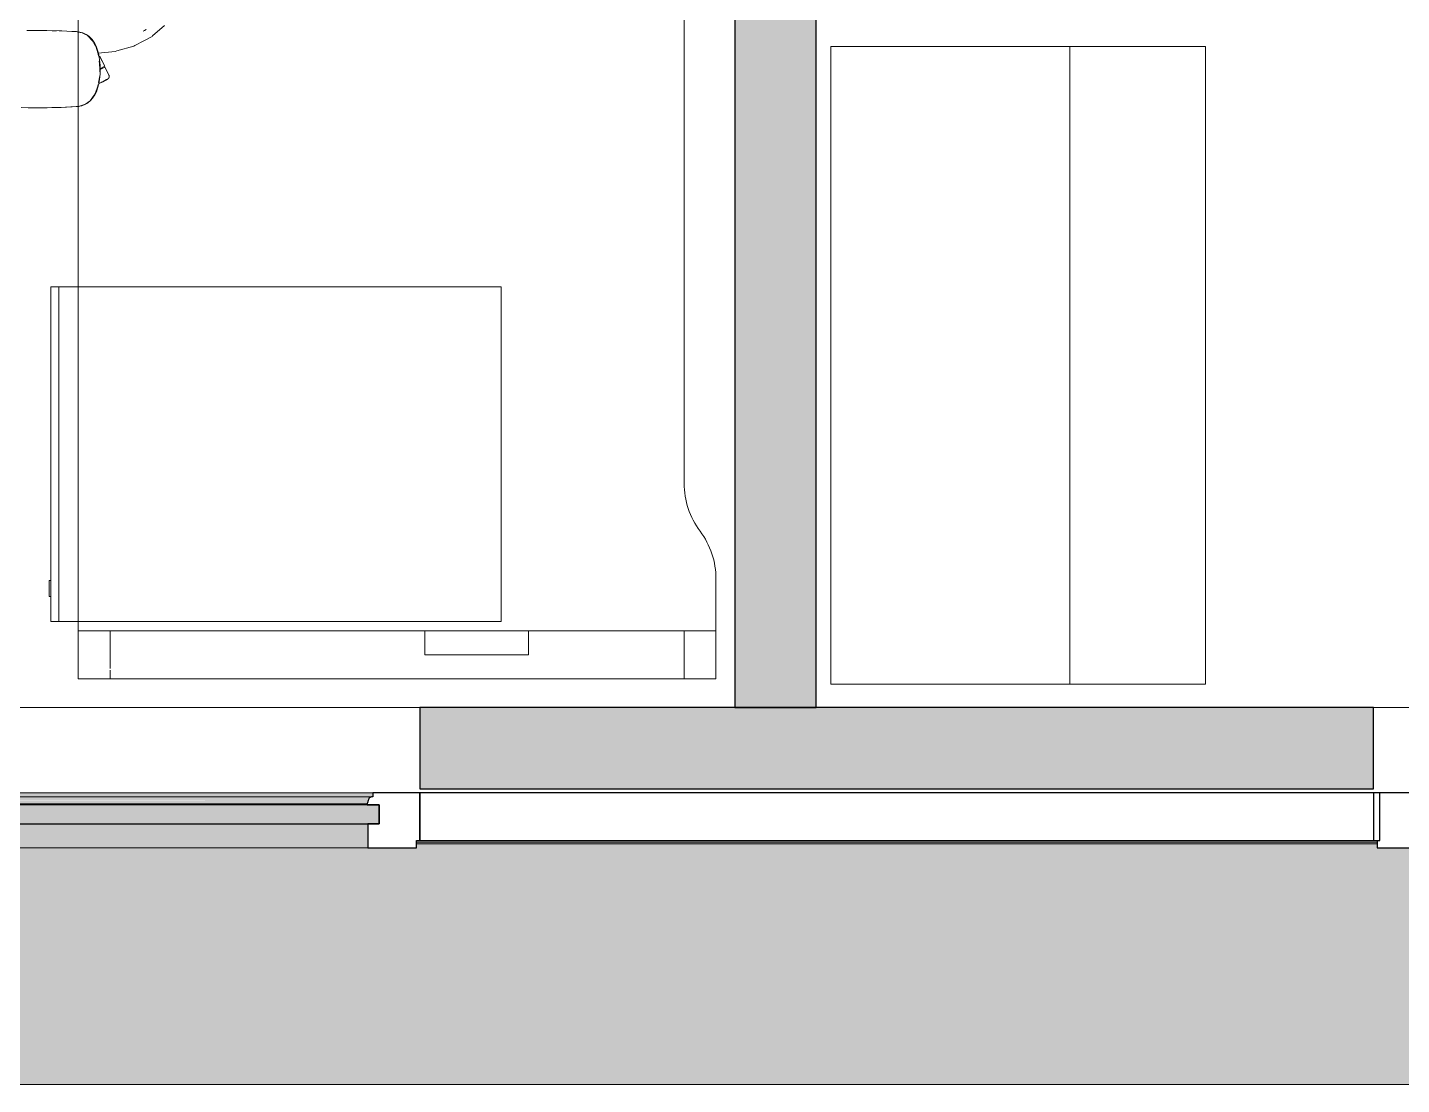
# Model space of a CAD drawing. Header units: millimetres. Extents: x 155927 to 326028, y -36033 to 97293.
# Drawn here: x 169288 to 171011, y 8897 to 10222 of the extents above; entities that cross this region are included whole.
import ezdxf

# ---------------------------------------------------------------- set-up
doc = ezdxf.new("R2010")
doc.units = ezdxf.units.MM
doc.header["$MEASUREMENT"] = 0
for name, color, linetype, lineweight in [('A-GLAZ', 7, 'CONTINUOUS', 9), ('A-WALL-PATT', 7, 'CONTINUOUS', 9), ('G-IMPT', 8, 'CONTINUOUS', 9), ('I-FURN', 8, 'CONTINUOUS', 9), ('I-WALL', 7, 'CONTINUOUS', 9)]:
    doc.layers.add(name, color=color, linetype=linetype, lineweight=lineweight)

msp = doc.modelspace()

# ---------------------------------------------------------------- hatches: boundary and pattern name
at = {"layer": 'A-GLAZ'}
for points in [[(169717.8, 9257.5), (169720.6, 9257.5), (169720.6, 9262.5), (168439, 9262.5), (168439, 9257.5), (169716.8, 9257.5)], [(169714.8, 9252.6), (169716.6, 9256.2), (169716.8, 9257.5), (168441.9, 9257), (168444.6, 9253.9), (168445.3, 9252.6), (169714.4, 9252.6)], [(169728.6, 9223.6), (169728.6, 9247.5), (168431.1, 9247.5), (168431.1, 9223.6), (169611.7, 9223.6)], [(169611.7, 9248.6), (169713.4, 9248.6), (169714.6, 9252.6), (168445, 9251.5), (168446.3, 9248.6), (169005.2, 9248.6)], [(169713.4, 9247.5), (169713.4, 9248.6), (169611.7, 9247.5)], [(169714.6, 9193.6), (169714.6, 9223.6), (168445, 9223.6), (168445, 9193.6), (169611.7, 9193.6)], [(177667.8, 8896.6), (177667.8, 8933.6), (177567.8, 8933.6), (177567.8, 9198.3), (177563.5, 9198.3), (177563.5, 9193.6), (176172.2, 9193.6), (176172.2, 9198.3), (174967.5, 9198.3), (174967.5, 9193.6), (173576.2, 9193.6), (173576.2, 9198.3), (172371.5, 9198.3), (172371.5, 9193.6), (170980.2, 9193.6), (170980.2, 9198.3), (169775.5, 9198.3), (169775.5, 9193.6), (168384.2, 9193.6), (168384.2, 9198.3), (167179.5, 9198.3), (167179.5, 9193.6), (165788.2, 9193.6), (165788.2, 9198.3), (165783.8, 9198.3), (165783.8, 8896.6), (177567.8, 8896.6)]]:
    msp.add_hatch(color=256, dxfattribs=at).paths.add_polyline_path(points, flags=0)
h = msp.add_hatch(color=256, dxfattribs=at)
h.paths.add_polyline_path([(177567.8, 9198.3), (177567.8, 9200.4), (177563.5, 9200.4), (177563.5, 9198.3)], flags=0)
h.paths.add_polyline_path([(176172.2, 9198.3), (176172.2, 9200.4), (174967.5, 9200.4), (174967.5, 9198.3), (176167.8, 9198.3)], flags=0)
h.paths.add_polyline_path([(173566.5, 9198.3), (173576.2, 9198.3), (173576.2, 9200.4), (172371.5, 9200.4), (172371.5, 9198.3), (172381.2, 9198.3)], flags=0)
h.paths.add_polyline_path([(170980.2, 9198.3), (170980.2, 9200.4), (169775.5, 9200.4), (169775.5, 9198.3), (170970.5, 9198.3)], flags=0)
h.paths.add_polyline_path([(168384.2, 9198.3), (168384.2, 9200.4), (167179.5, 9200.4), (167179.5, 9198.3), (168374.5, 9198.3)], flags=0)
h.paths.add_polyline_path([(165788.2, 9198.3), (165788.2, 9200.4), (165783.8, 9200.4), (165783.8, 9198.3)], flags=0)
at = {"layer": 'A-WALL-PATT'}
for points in [[(170218.3, 9369.6), (170276.8, 9369.6), (170276.8, 13505.6), (170174.8, 13505.6), (170174.8, 9369.6)], [(169881.8, 9267.6), (169881.8, 9369.6), (169779.8, 9369.6), (169779.8, 9267.6)], [(170873.8, 9267.6), (170873.8, 9369.6), (169881.8, 9369.6), (169881.8, 9267.6), (170824.9, 9267.6)], [(170975.8, 9267.6), (170975.8, 9369.6), (170873.8, 9369.6), (170873.8, 9267.6)]]:
    msp.add_hatch(color=256, dxfattribs=at).paths.add_polyline_path(points, flags=0)

# ---------------------------------------------------------------- linework, layer by layer
at = {"layer": 'A-GLAZ'}
for p, q in [((169720.6, 9262.5), (168439, 9262.5)), ((168440.6, 9257.5), (169719.1, 9257.5)), ((169719.1, 9257.5), (169720.6, 9257.5)), ((168446.3, 9248.6), (169713.4, 9248.6)), ((168445, 9193.6), (169714.6, 9193.6)), ((169775.5, 9200.4), (170980.2, 9200.4)), ((169775.5, 9198.3), (170980.2, 9198.3)), ((165783.8, 8896.6), (177667.8, 8896.6))]:
    msp.add_line(p, q, dxfattribs=at)
at = {"layer": 'A-GLAZ', "lineweight": 30}
for p, q in [((169720.6, 9257.5), (169719.1, 9257.5)), ((169720.6, 9262.5), (169720.6, 9257.5)), ((169779.8, 9262.5), (169720.6, 9262.5)), ((170983.8, 9262.5), (169779.8, 9262.5)), ((169779.8, 9262.5), (169779.8, 9202.6)), ((169779.8, 9202.6), (169779.8, 9262.5)), ((171035, 9262.5), (170975.8, 9262.5)), ((170975.8, 9262.5), (170975.8, 9202.6)), ((170983.8, 9202.6), (170983.8, 9262.5)), ((169728.6, 9247.5), (168431.1, 9247.5)), ((169713.4, 9248.6), (169713.4, 9247.5)), ((169713.4, 9247.5), (169728.6, 9247.5)), ((169728.6, 9223.6), (169728.6, 9247.5)), ((169728.6, 9247.5), (169728.6, 9223.6)), ((168431.1, 9223.6), (169728.6, 9223.6)), ((169728.6, 9223.6), (169714.6, 9223.6)), ((169714.6, 9223.6), (169714.6, 9193.6)), ((169714.6, 9193.6), (169775.5, 9193.6)), ((169775.5, 9193.6), (169775.5, 9202.6)), ((169775.5, 9202.6), (169779.8, 9202.6)), ((169779.8, 9202.6), (170983.8, 9202.6)), ((170975.8, 9202.6), (170980.2, 9202.6)), ((170980.2, 9202.6), (170980.2, 9193.6)), ((170980.2, 9193.6), (171041, 9193.6))]:
    msp.add_line(p, q, dxfattribs=at)
for centre, radius, start, end in [((169720.2, 9252.2), 5.36, 101.9524, 176.5739), ((169707.5, 9253), 7.4, 323.4261, 356.5739)]:
    msp.add_arc(centre, radius, start, end, dxfattribs=at)
at = {"layer": 'A-GLAZ'}
for points, knots in [([(169715.7, 9255.2), (169715.6, 9255), (169715.4, 9254.6), (169715, 9253.7), (169714.9, 9253), (169714.8, 9252.6)], [0.6, 0.6, 0.6, 0.6, 0.7, 0.8, 1, 1, 1, 1]), ([(169719.1, 9257.5), (169718.6, 9257.4), (169718, 9257.2), (169717.2, 9256.7), (169716.8, 9256.4), (169716.6, 9256.2)], [0, 0, 0, 0, 0.2, 0.3, 0.4, 0.4, 0.4, 0.4])]:
    msp.add_open_spline(points, degree=3, knots=knots, dxfattribs=at)
msp.add_open_spline([(169714.1, 9249.8), (169713.9, 9249.4), (169713.7, 9249), (169713.4, 9248.6)], degree=3, dxfattribs=at)
at = {"layer": 'G-IMPT'}
for p, q in [((169436.6, 10219.8), (169432.7, 10217.9)), ((169436.6, 10219.8), (169434.3, 10218.7)), ((169459.3, 10224.8), (169444.5, 10211.8)), ((169286.9, 10218.4), (169292.3, 10218.5)), ((169307, 10218.5), (169292.3, 10218.5)), ((169311.6, 10218.5), (169307, 10218.5)), ((169311.6, 10218.5), (169327.2, 10218.1)), ((169318.3, 10218.3), (169320.5, 10218.3)), ((169323.8, 10218.1), (169320.5, 10218.3)), ((169327.2, 10218.1), (169330.8, 10218)), ((169343.3, 10217.3), (169330.8, 10218)), ((169343.3, 10217.3), (169349, 10217.1)), ((169351.1, 10216.6), (169348.8, 10217.1)), ((169349, 10217.1), (169351.1, 10216.8)), ((169351.1, 10216.8), (169353, 10216.6)), ((169356.1, 10215.7), (169351.1, 10216.6)), ((169353, 10216.6), (169357, 10215.5)), ((169360.4, 10213.6), (169356.1, 10215.7)), ((169361.3, 10213.5), (169357, 10215.5)), ((169360.4, 10213.6), (169362.6, 10212.5)), ((169361.3, 10213.5), (169364.5, 10211.3)), ((169362.6, 10212.5), (169365, 10210.2)), ((169369.5, 10205.1), (169362.6, 10212.5)), ((169368.3, 10207.2), (169362.6, 10212.5)), ((169365.8, 10210.2), (169364.5, 10211.3)), ((169368.1, 10206.7), (169365, 10210.2)), ((169365.8, 10210.2), (169368.7, 10207.1)), ((169369.5, 10205.1), (169368.2, 10206.6)), ((169370.2, 10204), (169368.3, 10207.2)), ((169368.7, 10207.1), (169371.1, 10203.7)), ((169371.5, 10201.8), (169370.7, 10203.2)), ((169371.9, 10202.3), (169371.1, 10203.7)), ((169422.2, 10199.6), (169433.4, 10205.6)), ((169434.3, 10218.7), (169432.7, 10217.9)), ((169433.4, 10205.6), (169443.9, 10211.2)), ((169444.5, 10211.8), (169443.9, 10211.2)), ((169373.3, 10198.9), (169371.8, 10201.3)), ((169374.1, 10197.7), (169371.9, 10202.3)), ((169376.3, 10189.5), (169373.3, 10198.9)), ((169375.9, 10192.6), (169374.1, 10197.7)), ((169375.9, 10192.6), (169376.9, 10188.6)), ((169376.2, 10190), (169397.5, 10192.4)), ((169376.8, 10186.2), (169376.3, 10189.5)), ((169376.9, 10188.6), (169378, 10181.9)), ((169399.7, 10193), (169397.5, 10192.4)), ((169399.7, 10193), (169421.1, 10199)), ((169421.1, 10199), (169422.2, 10199.6)), ((169378, 10177.2), (169377.6, 10180)), ((169378.6, 10174.6), (169378, 10181.9)), ((169378, 10177.2), (169378.3, 10170.1)), ((169378.1, 10166.9), (169378.3, 10170.1)), ((169378.6, 10170.1), (169378.5, 10163.7)), ((169378.6, 10174.6), (169378.6, 10170.1)), ((169375.5, 10146.2), (169376.9, 10151.6)), ((169376.7, 10153.5), (169377.5, 10157.2)), ((169377.9, 10157.6), (169376.9, 10151.6)), ((169377.5, 10157.2), (169377.7, 10160.4)), ((169377.9, 10157.6), (169378.5, 10163.7)), ((169366.1, 10130.5), (169371.3, 10137.3)), ((169369.2, 10133.7), (169366.6, 10130.7)), ((169371.9, 10137.7), (169369.2, 10133.7)), ((169371.3, 10137.3), (169373.1, 10141.6)), ((169371.9, 10137.7), (169373.9, 10141.8)), ((169375.4, 10147.3), (169373.1, 10141.6)), ((169375.5, 10146.2), (169373.9, 10141.8)), ((169375.4, 10147.3), (169376.1, 10150.7)), ((169288.2, 10121.7), (169279.8, 10121.8)), ((169288.2, 10121.7), (169318.2, 10121.8)), ((169288.2, 10121.7), (169308.4, 10121.6)), ((169288.2, 10121.7), (169299, 10121.6)), ((169318.2, 10121.8), (169299, 10121.6)), ((169308.3, 10121.7), (169310.4, 10121.6)), ((169308.4, 10121.6), (169329.8, 10122.1)), ((169308.4, 10121.6), (169328.6, 10122.1)), ((169308.4, 10121.6), (169318.2, 10121.8)), ((169310.4, 10121.6), (169312.3, 10121.7)), ((169318.2, 10121.8), (169329.8, 10122.1)), ((169328.6, 10122.1), (169350.4, 10123.2)), ((169328.6, 10122.1), (169348.8, 10123.1)), ((169329.8, 10122.1), (169328.6, 10122.1)), ((169329.8, 10122.1), (169350.4, 10123.2)), ((169350.4, 10123.2), (169348.8, 10123.1)), ((169350.4, 10123.2), (169352, 10123.4)), ((169354.2, 10123.9), (169351.1, 10123.4)), ((169354.4, 10123.9), (169352, 10123.4)), ((169354.2, 10123.9), (169360.4, 10126.3)), ((169354.4, 10123.9), (169355.8, 10124.2)), ((169359.4, 10125.6), (169355.8, 10124.2)), ((169359.4, 10125.6), (169362.8, 10127.6)), ((169360.4, 10126.3), (169366.1, 10130.5)), ((169362.8, 10127.6), (169366.6, 10130.7))]:
    msp.add_line(p, q, dxfattribs=at)
at = {"layer": 'I-FURN'}
for p, q in [((169351.1, 11005.6), (169351.1, 9405.6)), ((169351.1, 9405.6), (169351.1, 11005.6)), ((170111.1, 9650.6), (170111.1, 10482.9)), ((170111.1, 10482.9), (170111.1, 9650.6)), ((169377.9, 10186.1), (169378, 10186.2)), ((169378, 10186.2), (169384.5, 10173.8)), ((169384.7, 10173.9), (169378.1, 10186.3)), ((170295, 10198.6), (170295, 9398.6)), ((170595, 10198.6), (170295, 10198.6)), ((170595, 9398.6), (170595, 10198.6)), ((170765, 10198.6), (170595, 10198.6)), ((170765, 9398.6), (170765, 10198.6)), ((169384.4, 10172.6), (169378.7, 10169.6)), ((169384.5, 10173.8), (169379.3, 10171)), ((169389.5, 10162.9), (169384.4, 10172.6)), ((169376.7, 10151.5), (169377.5, 10152)), ((169377.5, 10152), (169378.3, 10152.4)), ((169378.3, 10152.4), (169379.1, 10152.8)), ((169379.1, 10152.8), (169379.8, 10153.2)), ((169379.8, 10153.2), (169380.5, 10153.6)), ((169380.5, 10153.6), (169381.2, 10153.9)), ((169381.2, 10153.9), (169381.9, 10154.3)), ((169381.9, 10154.3), (169382.5, 10154.6)), ((169382.5, 10154.6), (169383.1, 10155)), ((169383.5, 10155.1), (169382.9, 10154.8)), ((169383.1, 10155), (169383.7, 10155.3)), ((169384, 10155.4), (169383.5, 10155.1)), ((169383.7, 10155.3), (169384.2, 10155.5)), ((169384.5, 10155.7), (169384, 10155.4)), ((169384.2, 10155.5), (169384.7, 10155.8)), ((169385, 10155.9), (169384.5, 10155.7)), ((169384.7, 10155.8), (169385.2, 10156.1)), ((169385.4, 10156.2), (169385, 10155.9)), ((169385.2, 10156.1), (169385.6, 10156.3)), ((169385.9, 10156.4), (169385.4, 10156.2)), ((169385.6, 10156.3), (169386, 10156.5)), ((169386.2, 10156.6), (169385.9, 10156.4)), ((169386, 10156.5), (169386.4, 10156.7)), ((169386.6, 10156.8), (169386.2, 10156.6)), ((169386.4, 10156.7), (169386.7, 10156.9)), ((169386.9, 10156.9), (169386.6, 10156.8)), ((169386.7, 10156.9), (169387, 10157)), ((169387.1, 10157.1), (169386.9, 10156.9)), ((169387, 10157), (169387.2, 10157.1)), ((169387.3, 10157.2), (169387.1, 10157.1)), ((169387.2, 10157.1), (169387.4, 10157.2)), ((169387.5, 10157.3), (169387.3, 10157.2)), ((169387.4, 10157.2), (169387.6, 10157.3)), ((169387.7, 10157.4), (169387.5, 10157.3)), ((169387.6, 10157.3), (169387.7, 10157.4)), ((169387.8, 10157.4), (169387.7, 10157.4)), ((169387.7, 10157.4), (169387.8, 10157.4)), ((169387.9, 10157.5), (169387.8, 10157.5)), ((169387.8, 10157.5), (169387.8, 10157.4)), ((169387.8, 10157.4), (169387.8, 10157.5)), ((169387.8, 10157.5), (169387.8, 10157.5)), ((169387.8, 10157.4), (169387.8, 10157.4)), ((169388, 10157.6), (169387.9, 10157.5)), ((169388.2, 10157.6), (169388, 10157.6)), ((169388.3, 10157.7), (169388.2, 10157.6)), ((169388.4, 10157.8), (169388.3, 10157.7)), ((169388.5, 10157.9), (169388.4, 10157.8)), ((169388.7, 10158), (169388.5, 10157.9)), ((169388.8, 10158.1), (169388.7, 10158)), ((169388.9, 10158.3), (169388.8, 10158.1)), ((169389, 10158.4), (169388.9, 10158.3)), ((169389.1, 10158.5), (169389, 10158.4)), ((169389.2, 10158.6), (169389.1, 10158.5)), ((169389.3, 10158.8), (169389.2, 10158.6)), ((169389.4, 10158.9), (169389.3, 10158.8)), ((169389.5, 10159), (169389.4, 10158.9)), ((169389.5, 10162.9), (169389.6, 10162.8)), ((169389.6, 10159.3), (169389.5, 10159.2)), ((169389.5, 10159.2), (169389.5, 10159)), ((169389.6, 10162.8), (169389.6, 10162.6)), ((169389.6, 10162.6), (169389.7, 10162.5)), ((169389.7, 10159.5), (169389.6, 10159.3)), ((169389.7, 10162.5), (169389.8, 10162.3)), ((169389.8, 10159.8), (169389.7, 10159.6)), ((169389.7, 10159.6), (169389.7, 10159.5)), ((169389.8, 10162.3), (169389.8, 10162.2)), ((169389.8, 10162.2), (169389.9, 10162)), ((169389.9, 10160.1), (169389.8, 10159.9)), ((169389.8, 10159.9), (169389.8, 10159.8)), ((169389.9, 10162), (169389.9, 10161.8)), ((169389.9, 10161.8), (169389.9, 10161.7)), ((169389.9, 10161.7), (169389.9, 10161.5)), ((169389.9, 10161.5), (169390, 10161.4)), ((169390, 10160.6), (169389.9, 10160.4)), ((169389.9, 10160.4), (169389.9, 10160.2)), ((169389.9, 10160.2), (169389.9, 10160.1)), ((169390, 10161.4), (169390, 10161.2)), ((169390, 10161.2), (169390, 10161)), ((169390, 10161), (169390, 10160.9)), ((169390, 10160.9), (169390, 10160.7)), ((169390, 10160.7), (169390, 10160.6)), ((169326.8, 9897.2), (169316.8, 9897.2)), ((169316.8, 9897.2), (169316.8, 9477.2)), ((169326.8, 9477.2), (169326.8, 9897.2)), ((169351.1, 9897.2), (169326.8, 9897.2)), ((169326.8, 9897.2), (169326.8, 9477.2)), ((169881.8, 9897.2), (169351.1, 9897.2)), ((169881.8, 9477.2), (169881.8, 9897.2)), ((170151.1, 9405.6), (170151.1, 9530.6)), ((170151.1, 9530.6), (170151.1, 9405.6)), ((169316.8, 9528.8), (169314.8, 9528.8)), ((169314.8, 9528.8), (169314.8, 9508.8)), ((169314.8, 9508.8), (169314.8, 9528.8)), ((169314.8, 9508.8), (169316.8, 9508.8)), ((169316.8, 9477.2), (169326.8, 9477.2)), ((169326.8, 9477.2), (169351.1, 9477.2)), ((169351.1, 9477.2), (169881.8, 9477.2)), ((169351.1, 9465.6), (169786.1, 9465.6)), ((169391.1, 9465.6), (169351.1, 9465.6)), ((169351.1, 9405.6), (169351.1, 9465.6)), ((169351.1, 9465.6), (169351.1, 9405.6)), ((169915, 9465.6), (169391.1, 9465.6)), ((169391.1, 9465.6), (169391.1, 9418.5)), ((169391.1, 9465.6), (169391.1, 9418.5)), ((169786.1, 9465.6), (169916.1, 9465.6)), ((169786.1, 9435.6), (169786.1, 9465.6)), ((169786.1, 9465.6), (169786.1, 9435.6)), ((169916.1, 9465.6), (170151.1, 9465.6)), ((170111.1, 9465.6), (169916.1, 9465.6)), ((169916.1, 9465.6), (169916.1, 9435.6)), ((169916.1, 9465.6), (169916.1, 9435.6)), ((170151.1, 9465.6), (170111.1, 9465.6)), ((170111.1, 9465.6), (170111.1, 9405.6)), ((170111.1, 9465.6), (170111.1, 9405.6)), ((170151.1, 9465.6), (170151.1, 9405.6)), ((170151.1, 9465.6), (170151.1, 9405.6)), ((169916.1, 9435.6), (169786.1, 9435.6)), ((169786.1, 9435.6), (169916.1, 9435.6)), ((169391.1, 9416.2), (169391.1, 9405.6)), ((169391.1, 9416.2), (169391.1, 9405.6)), ((170151.1, 9405.6), (169351.1, 9405.6)), ((169351.1, 9405.6), (169391.1, 9405.6)), ((169351.1, 9405.6), (170151.1, 9405.6)), ((170151.1, 9405.6), (169351.1, 9405.6)), ((169391.1, 9405.6), (170111.1, 9405.6)), ((170111.1, 9405.6), (170151.1, 9405.6)), ((170295, 9398.6), (170595, 9398.6)), ((170595, 9398.6), (170765, 9398.6))]:
    msp.add_line(p, q, dxfattribs=at)
for centre, start, end in [((170211.1, 9650.6), 180, 216.8699), ((170211.1, 9650.6), 180, 216.8699), ((170051.1, 9530.6), 0, 36.8699), ((170051.1, 9530.6), 0, 36.8699)]:
    msp.add_arc(centre, 100, start, end, dxfattribs=at)
at = {"layer": 'I-WALL', "lineweight": 30}
for p, q in [((170174.8, 13505.6), (170174.8, 9369.6)), ((170276.8, 9369.6), (170276.8, 13505.6)), ((169881.8, 9369.6), (169779.8, 9369.6)), ((169779.8, 9369.6), (169779.8, 9267.6)), ((170873.8, 9369.6), (169881.8, 9369.6)), ((170174.8, 9369.6), (170276.8, 9369.6)), ((170975.8, 9369.6), (170873.8, 9369.6)), ((170975.8, 9267.6), (170975.8, 9369.6)), ((169779.8, 9267.6), (169881.8, 9267.6)), ((169881.8, 9267.6), (170873.8, 9267.6)), ((170873.8, 9267.6), (170975.8, 9267.6))]:
    msp.add_line(p, q, dxfattribs=at)
at = {"layer": 'I-WALL'}
for p, q in [((168379.8, 9369.6), (169779.8, 9369.6)), ((170975.8, 9369.6), (172375.8, 9369.6))]:
    msp.add_line(p, q, dxfattribs=at)

doc.saveas('drawing.dxf')
